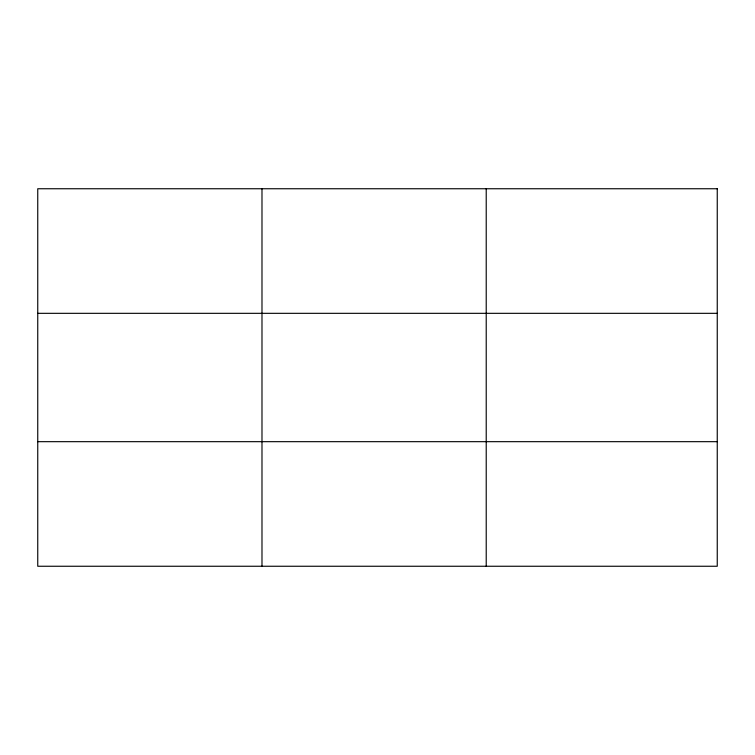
<?xml version="1.0" encoding="UTF-8"?>
<svg xmlns="http://www.w3.org/2000/svg" width="755" height="755" viewBox="0 0 755 755"><rect width="100%" height="100%" fill="white"/><g stroke="black" fill="none" stroke-linecap="round" stroke-linejoin="round"><path stroke-width="1.13" d="M261.985 566.25L261.985 188.75M486.22 566.25L486.22 188.75M37.75 313.325L717.25 313.325M37.75 441.675L717.25 441.675M717.25 188.75L37.75 188.75L37.75 566.25L717.25 566.25L717.25 188.75"/></g></svg>
